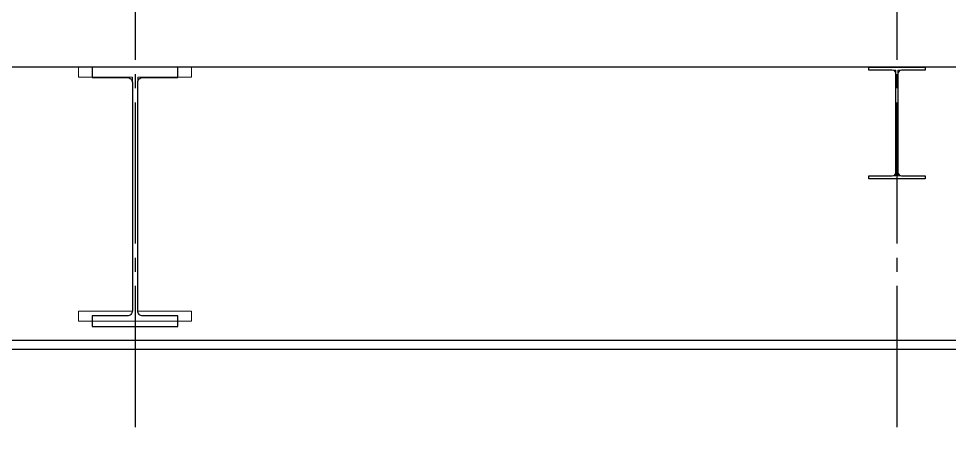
# Model space of a CAD drawing. Header units: millimetres. Extents: x -192235 to 515711, y 45168 to 947868.
# Drawn here: x 167088 to 170386, y 462400 to 463896 of the extents above; entities that cross this region are included whole.
import ezdxf

# ---------------------------------------------------------------- set-up
doc = ezdxf.new("R2010")
doc.units = ezdxf.units.MM
doc.header["$LTSCALE"] = 1000
doc.linetypes.add('TPH12-SEC-@20-1$0$CENTERK0', pattern=[0.65, 0.5, -0.05, 0.05, -0.05])
for name, color, linetype in [('TPH12-SEC-@20-1$0$KABE1', 252, 'Continuous'), ('TPH12-SEC-@20-1$0$STEEL2', 252, 'Continuous'), ('TPH12-SEC-@20-1$0$STEEL3', 252, 'Continuous'), ('YFM1P-短$0$M-FOUN', 252, 'Continuous'), ('YFM1P-短$0$S-BEAM', 7, 'Continuous')]:
    doc.layers.add(name, color=color, linetype=linetype)

# ---------------------------------------------------------------- blocks, each defined once
blk = doc.blocks.new('TPH12-SEC-@20-1')
at = {"layer": 'DEFPOINTS', "linetype": 'TPH12-SEC-@20-1$0$CENTERK0'}
for p, q in [((167500, 467500), (167500, 462400)), ((170200, 467500), (170200, 462400))]:
    blk.add_line(p, q, dxfattribs=at)
at = {"layer": 'TPH12-SEC-@20-1$0$KABE1'}
blk.add_line((190390, 463725), (99610, 463725), dxfattribs=at)
at = {"layer": 'TPH12-SEC-@20-1$0$STEEL2'}
for points in [[(167651.5, 463725), (167348.5, 463725), (167348.5, 463688), (167472.5, 463688, -0.414214), (167490.5, 463670), (167490.5, 462862, -0.414214), (167472.5, 462844), (167348.5, 462844), (167348.5, 462807), (167651.5, 462807), (167651.5, 462844), (167527.5, 462844, -0.414214), (167509.5, 462862), (167509.5, 463670, -0.414214), (167527.5, 463688), (167651.5, 463688)], [(170100.5, 463725), (170299.5, 463725), (170299.5, 463714), (170216.5, 463714, 0.414214), (170203.5, 463701), (170203.5, 463353, 0.414214), (170216.5, 463340), (170299.5, 463340), (170299.5, 463329), (170100.5, 463329), (170100.5, 463340), (170183.5, 463340, 0.414214), (170196.5, 463353), (170196.5, 463701, 0.414214), (170183.5, 463714), (170100.5, 463714)]]:
    blk.add_lwpolyline(points, format="xyb", close=True, dxfattribs=at)
at = {"layer": 'TPH12-SEC-@20-1$0$STEEL3', "linetype": 'Continuous'}
for p, q in [((174650, 462757), (160350, 462757)), ((174650, 462725), (160350, 462725))]:
    blk.add_line(p, q, dxfattribs=at)
blk = doc.blocks.new('YFM1P-短$0$剖面元素_3896_4', base_point=(73786.37, -4309.23))
at = {"layer": 'YFM1P-短$0$S-BEAM', "color": 2, "lineweight": 0}
for p, q in [((76016.37, -3286.73), (76016.37, -3290.33)), ((76056.37, -3286.73), (76056.37, -3290.33)), ((76035.42, -3290.33), (76016.37, -3290.33)), ((76035.42, -3290.33), (76035.42, -3373.13)), ((76037.32, -3290.33), (76037.32, -3373.13)), ((76056.37, -3290.33), (76037.32, -3290.33)), ((76016.37, -3373.13), (76016.37, -3376.73)), ((76035.42, -3373.13), (76016.37, -3373.13)), ((76056.37, -3373.13), (76037.32, -3373.13)), ((76056.37, -3373.13), (76056.37, -3376.73)), ((76056.37, -3376.73), (76016.37, -3376.73))]:
    blk.add_line(p, q, dxfattribs=at)
blk = doc.blocks.new('YFM1P-短$0$剖面元素_3907_4', base_point=(73786.37, -4309.23))
at = {"layer": 'YFM1P-短$0$S-BEAM', "color": 2, "lineweight": 0}
for p, q in [((75756.42, -3286.73), (75756.42, -3287.83)), ((75766.02, -3287.83), (75756.42, -3287.83)), ((75766.02, -3287.83), (75766.02, -3325.23)), ((75766.72, -3287.83), (75766.72, -3325.23)), ((75776.32, -3287.83), (75766.72, -3287.83)), ((75776.32, -3286.73), (75776.32, -3287.83)), ((75756.42, -3325.23), (75756.42, -3326.33)), ((75766.02, -3325.23), (75756.42, -3325.23)), ((75776.32, -3326.33), (75756.42, -3326.33)), ((75776.32, -3325.23), (75766.72, -3325.23)), ((75776.32, -3325.23), (75776.32, -3326.33))]:
    blk.add_line(p, q, dxfattribs=at)
blk = doc.blocks.new('YFM1P-短$0$A$Cec50b6d4')
at = {"layer": 'YFM1P-短$0$S-BEAM', "lineweight": 0}
for name in ['YFM1P-短$0$剖面元素_3907_4', 'YFM1P-短$0$剖面元素_3896_4']:
    blk.add_blockref(name, (0, 0), dxfattribs=at)
blk = doc.blocks.new('YFM1P-短')
at = {"layer": 'YFM1P-短$0$M-FOUN', "xscale": 10, "yscale": 10, "zscale": 10}
blk.add_blockref('YFM1P-短$0$A$Cec50b6d4', (100000, 453500), dxfattribs=at)

msp = doc.modelspace()

# ---------------------------------------------------------------- block references
msp.add_blockref('TPH12-SEC-@20-1', (0, 0))

# ---------------------------------------------------------------- next in the draw order: block references
at = {"xscale": -1}
msp.add_blockref('YFM1P-短', (290000, 0), dxfattribs=at)

doc.saveas('drawing.dxf')
